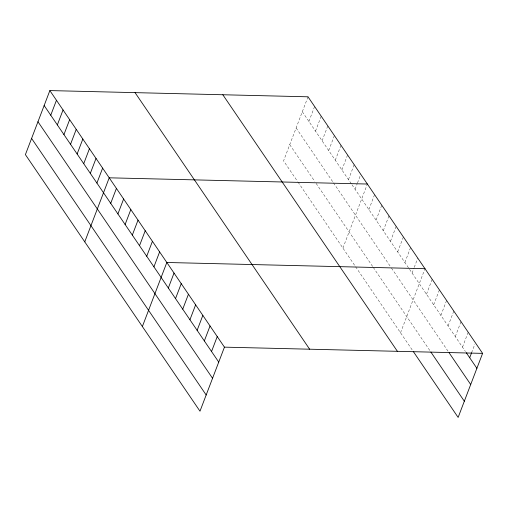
<?xml version="1.0" encoding="UTF-8"?>
<svg xmlns="http://www.w3.org/2000/svg" width="508" height="508" viewBox="0 0 508 508"><rect width="100%" height="100%" fill="white"/><g stroke="black" fill="none" stroke-linecap="round" stroke-linejoin="round"><path stroke-width="0.38" stroke-dasharray="2.54 1.91" d="M308.013 96.806L283.559 160.852L297.631 181.527M308.902 121.437L314.611 106.496M315.5 131.134L321.208 116.192M322.097 140.824L327.8 125.882M328.689 150.52L334.397 135.572M335.286 160.21L340.995 145.269M341.884 169.901L347.586 154.959M348.475 179.597L354.184 164.656M355.073 189.287L357.245 183.598M357.518 182.886L360.775 174.346M342.919 248.082L367.373 184.036M368.871 209.563L374.574 194.621M376.072 220.148L381.775 205.207M383.273 230.734L388.976 215.786M390.474 241.313L396.183 226.371M397.675 251.898L403.384 236.957M404.876 262.484L410.585 247.536M412.077 273.063L413.982 268.084M414.255 267.373L417.786 258.121M400.533 332.753L424.986 268.707M426.485 294.234L432.187 279.286M433.686 304.813L439.388 289.871M440.887 315.398L446.589 300.457M448.088 325.984L453.796 311.042M455.289 336.563L460.997 321.621M462.49 347.148L468.198 332.207M471.595 352.749L474.853 344.214M302.311 111.747L351.555 184.118M351.993 184.766L409.111 268.707M409.537 269.329L465.455 351.504M296.12 127.953L333.058 182.232M333.496 182.874L390.639 266.859M391.49 268.103L448.253 351.523M289.744 144.647L314.808 181.477M316.128 183.42L372.828 266.744M373.253 267.367L430.441 351.409M298.069 182.175L355.2 266.141M355.625 266.764L412.814 350.806"/><path stroke-width="0.76" d="M49.86 90.583L25.4 154.629L199.987 411.194L224.441 347.148L49.86 90.583L308.013 96.806L482.6 353.371L458.14 417.417L413.239 351.428M50.749 115.214L56.452 100.273M57.34 124.911L63.049 109.963M63.938 134.601L69.647 119.659M70.536 144.291L76.238 129.35M77.127 153.988L82.836 139.046M83.725 163.678L89.427 148.736M90.316 173.374L96.025 158.426M96.914 183.064L102.622 168.123M84.76 241.859L109.214 177.813L367.373 184.036M110.712 203.34L116.421 188.398M117.913 213.925L123.622 198.977M125.114 224.504L130.823 209.563M132.315 235.09L138.024 220.148M139.516 245.675L145.225 230.727M146.717 256.254L152.425 241.313M153.924 266.84L159.626 251.898M142.373 326.53L166.827 262.484L424.986 268.707M168.326 288.011L174.028 273.063M175.527 298.59L181.235 283.648M182.728 309.175L188.436 294.234M189.929 319.761L195.637 304.813M197.129 330.34L202.838 315.398M204.33 340.925L210.039 325.984M211.538 351.511L217.24 336.563M469.69 357.734L471.595 352.749M224.441 347.148L482.6 353.371M466.306 352.755L476.891 368.319M449.104 352.768L470.706 384.518M430.867 352.031L464.331 401.218M222.821 94.748L397.408 351.32M135.052 92.634L309.632 349.199M44.152 105.524L218.738 362.09M37.96 121.729L212.547 378.295M31.585 138.424L206.172 394.989"/></g></svg>
